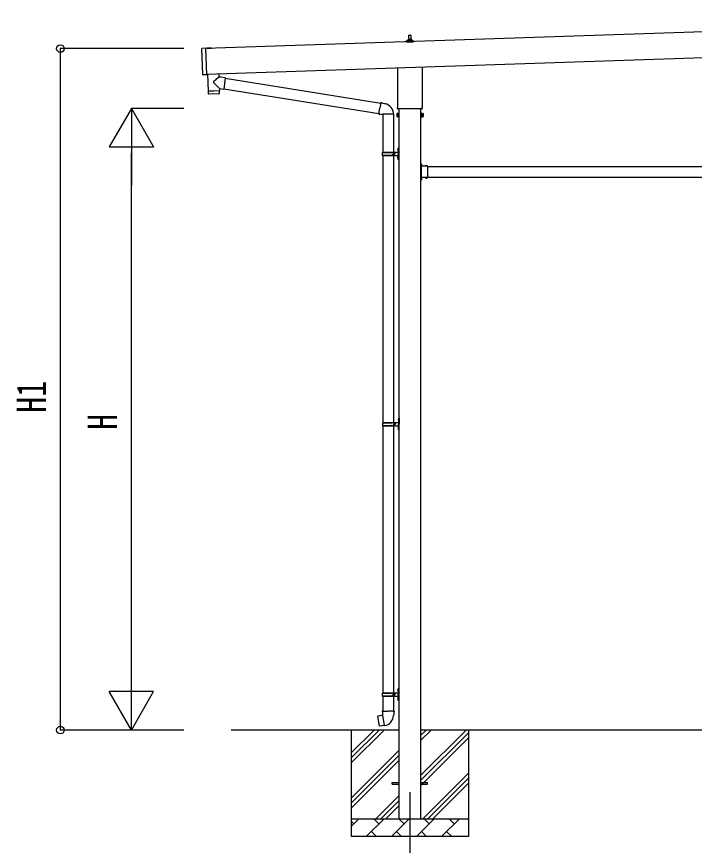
# Model space of a CAD drawing. Units: millimetres, scale not verified. Extents: x -21025 to 21025, y -14850 to 14850.
# Drawn here: x -3871 to -53, y -11388 to -6720 of the extents above; entities that cross this region are included whole.
import ezdxf
from ezdxf.enums import TextEntityAlignment as Align

# ---------------------------------------------------------------- set-up
doc = ezdxf.new("R2010")
doc.units = ezdxf.units.MM
doc.header["$LTSCALE"] = 60
for name, color, linetype in [('0-4_YKK_12', 2, 'Continuous'), ('0-5_YKK_13', 4, 'Continuous'), ('0-6_YKK_A1', 4, 'Continuous'), ('0-7_YKK_D', 6, 'Continuous')]:
    doc.layers.add(name, color=color, linetype=linetype)
doc.styles.add('ＭＳ ゴシック', font='')
doc.styles.get('ＭＳ ゴシック').set_extended_font_data('MS Gothic')

msp = doc.modelspace()

# ---------------------------------------------------------------- linework, layer by layer
at = {"layer": '0-4_YKK_12'}
msp.add_line((-1655.9, -11088), (-1655.9, -11588), dxfattribs=at)
at = {"layer": '0-5_YKK_13'}
for p, q in [((-1674.15, -6864.24), (-1674.15, -6856.53)), ((-1673.77, -6855.74), (-1638.03, -6855.74)), ((-1673.39, -6855.55), (-1666.67, -6853.92)), ((-1666.28, -6853.74), (-1645.52, -6853.74)), ((-1665.9, -6852.95), (-1665.9, -6848.74)), ((-1664.9, -6848.74), (-1646.9, -6848.74)), ((-1661.9, -6848.74), (-1661.17, -6825.21)), ((-1660.18, -6824.24), (-1651.63, -6824.24)), ((-1650.63, -6825.21), (-1649.9, -6848.74)), ((-1645.9, -6852.95), (-1645.9, -6848.74)), ((-1638.42, -6855.55), (-1645.14, -6853.92)), ((-1637.65, -6864.24), (-1637.65, -6856.53)), ((-2822.11, -7048.04), (-2827.04, -6900.12)), ((-2807.08, -6898.45), (-2826.07, -6899.08)), ((-2773.09, -6897.54), (-2797.58, -6898.35)), ((-1637.65, -6864.24), (-1674.15, -6864.24)), ((-2731.62, -7042.44), (-2731.01, -7060.62)), ((-1724.2, -7228.23), (-1724.2, -7008.86)), ((-1587.6, -7004.3), (-1587.6, -7228.23)), ((-2728.86, -7125.27), (-2760.35, -7092.75)), ((-2695.41, -7065.68), (-2704.37, -7128.75)), ((-2695.67, -7067.51), (-1819.77, -7206.96)), ((-2792.39, -7140.41), (-2791.72, -7153.44)), ((-2787.92, -7139.26), (-2787.87, -7140.26)), ((-2732.95, -7137.42), (-2732.94, -7138.42)), ((-2728.86, -7125.27), (-2704.37, -7128.75)), ((-2728.86, -7125.27), (-2728.45, -7137.27)), ((-2704.11, -7126.92), (-1830.19, -7266.06)), ((-2731.11, -7154.37), (-2788.62, -7156.29)), ((-1819.45, -7205.15), (-1824.98, -7236.51)), ((-1819.45, -7205.15), (-1818.31, -7203.16)), ((-1818.31, -7203.16), (-1814.74, -7203.79)), ((-1814.74, -7203.79), (-1814.33, -7206.14)), ((-1799.82, -7208.96), (-1798.13, -7210.59)), ((-1798.13, -7210.59), (-1796.01, -7211.04)), ((-1725.9, -7237), (-1725.9, -7231.5)), ((-1585.9, -7231.5), (-1585.9, -7237)), ((-1830.51, -7267.88), (-1824.98, -7236.51)), ((-1830.51, -7267.88), (-1830.11, -7270.13)), ((-1830.51, -7267.88), (-1825.36, -7268.69)), ((-1830.11, -7270.13), (-1826.55, -7270.76)), ((-1826.55, -7270.76), (-1825.36, -7268.69)), ((-1825.36, -7268.69), (-1810.76, -7271.01)), ((-1810.76, -7271.01), (-1808.55, -7270.02)), ((-1748.25, -7270.42), (-1809.44, -7270.42)), ((-1808.4, -7270.42), (-1808.4, -7484)), ((-1748.4, -7270.42), (-1748.4, -7484)), ((-1729.9, -7266.5), (-1729.14, -7265.19)), ((-1729.9, -7266.5), (-1729.9, -7283.5)), ((-1722.9, -7270.09), (-1729.14, -7270.09)), ((-1722.9, -7279.91), (-1729.14, -7279.91)), ((-1587.96, -7240.5), (-1723.84, -7240.5)), ((-1588.9, -7270.09), (-1582.66, -7270.09)), ((-1588.9, -7279.91), (-1582.66, -7279.91)), ((-1581.9, -7266.5), (-1582.66, -7265.19)), ((-1581.9, -7266.5), (-1581.9, -7283.5)), ((-1729.9, -7283.5), (-1729.14, -7284.81)), ((-1722.9, -7284.81), (-1729.14, -7284.81)), ((-1720.4, -7284.2), (-1722.9, -7284.2)), ((-1591.4, -7284.2), (-1588.9, -7284.2)), ((-1588.9, -7284.81), (-1582.66, -7284.81)), ((-1581.9, -7283.5), (-1582.66, -7284.81)), ((-1724.7, -7466.85), (-1722.66, -7467.85)), ((-1723.43, -7464.85), (-1722.8, -7464.85)), ((-1723.43, -7464.85), (-1723.43, -7473.15)), ((-1722.8, -7464.85), (-1722.8, -7473.15)), ((-1722.8, -7464.85), (-1722.4, -7465.25)), ((-1722.66, -7467.85), (-1722.05, -7469)), ((-1722.4, -7461), (-1719.4, -7459.5)), ((-1722.4, -7461), (-1722.4, -7493)), ((-1722.4, -7465.25), (-1722.4, -7472.75)), ((-1719.4, -7459.5), (-1719.4, -7493)), ((-1719.4, -7459.5), (-1718.4, -7459.5)), ((-1718.4, -7459.5), (-1718.4, -7493)), ((-1811.4, -7486), (-1761.07, -7486)), ((-1811.4, -7500), (-1761.07, -7500)), ((-1810.4, -7484), (-1724.4, -7484)), ((-1810.4, -7484), (-1810.4, -7486)), ((-1810.4, -7502), (-1810.4, -7500)), ((-1810.4, -7502), (-1724.4, -7502)), ((-1808.4, -7502), (-1808.4, -9006.5)), ((-1751.4, -7484), (-1751.4, -7488.5)), ((-1751.4, -7488.5), (-1749.4, -7488.5)), ((-1751.4, -7502), (-1751.4, -7497.5)), ((-1751.4, -7497.5), (-1749.4, -7497.5)), ((-1749.4, -7488.5), (-1749.4, -7493)), ((-1749.4, -7497.5), (-1749.4, -7493)), ((-1748.4, -7502), (-1748.4, -9006.5)), ((-1743.4, -7484), (-1743.4, -7493)), ((-1743.4, -7488.5), (-1740.4, -7488.5)), ((-1743.4, -7502), (-1743.4, -7493)), ((-1743.4, -7497.5), (-1740.4, -7497.5)), ((-1740.4, -7488.5), (-1740.4, -7493)), ((-1740.4, -7497.5), (-1740.4, -7493)), ((-1724.7, -7514.85), (-1722.66, -7515.85)), ((-1723.43, -7473.15), (-1722.8, -7473.15)), ((-1723.43, -7512.85), (-1722.8, -7512.85)), ((-1723.43, -7512.85), (-1723.43, -7521.15)), ((-1722.8, -7473.15), (-1722.4, -7472.75)), ((-1722.8, -7512.85), (-1722.8, -7521.15)), ((-1722.8, -7512.85), (-1722.4, -7513.25)), ((-1722.4, -7525), (-1722.4, -7493)), ((-1722.4, -7513.25), (-1722.4, -7520.75)), ((-1719.4, -7526.5), (-1719.4, -7493)), ((-1718.4, -7526.5), (-1718.4, -7493)), ((-1723.43, -7521.15), (-1722.8, -7521.15)), ((-1722.8, -7521.15), (-1722.4, -7520.75)), ((-1722.66, -7515.85), (-1722.05, -7517)), ((-1722.4, -7525), (-1719.4, -7526.5)), ((-1719.4, -7526.5), (-1718.4, -7526.5)), ((-1591.8, -7547.5), (-1593.4, -7547.5)), ((-1593.4, -7552), (-1591.8, -7552)), ((-1591.8, -7553), (-1593.4, -7553)), ((-1587.7, -7555), (-1593.4, -7555)), ((-1591.8, -7557), (-1593.4, -7557)), ((-1593.4, -7558), (-1591.8, -7558)), ((-1591.8, -7564.46), (-1591.8, -7547.5)), ((-1591.8, -7550.97), (-1591.8, -7559.04)), ((-1591.8, -7553.87), (-1589.14, -7552.55)), ((-1591.8, -7556.13), (-1589.14, -7557.45)), ((-1590.94, -7550.26), (-1591.1, -7550.26)), ((-1590.94, -7559.74), (-1591.1, -7559.74)), ((-1564.53, -7562.9), (-1565.85, -7560.24)), ((-1562.28, -7562.9), (-1560.95, -7560.24)), ((-1555.4, -7562.9), (-1591.8, -7562.9)), ((-1591.4, -7564.5), (-1588.4, -7564.5)), ((-1591.4, -7573.29), (-1591.4, -7566.5)), ((-1591.4, -7615.29), (-1591.4, -7574.71)), ((-1568.14, -7562.04), (-1568.14, -7562.2)), ((-1559.37, -7562.9), (-1567.44, -7562.9)), ((-1558.67, -7562.04), (-1558.67, -7562.2)), ((-1555.4, -7573.29), (-1555.4, -7562.9)), ((-1555.4, -7615.29), (-1555.4, -7574.71)), ((-1591.8, -7633), (-1593.4, -7633)), ((-1591.8, -7637), (-1593.4, -7637)), ((-1591.8, -7642.5), (-1593.4, -7642.5)), ((-1591.8, -7642.5), (-1591.8, -7625.54)), ((-1555.4, -7627.1), (-1591.8, -7627.1)), ((-1591.8, -7630.97), (-1591.8, -7639.03)), ((-1591.8, -7633.87), (-1589.14, -7632.55)), ((-1591.8, -7636.13), (-1589.14, -7637.45)), ((-1591.4, -7623.5), (-1591.4, -7616.71)), ((-1588.4, -7625.5), (-1591.4, -7625.5)), ((-1590.94, -7630.26), (-1591.1, -7630.26)), ((-1590.94, -7639.74), (-1591.1, -7639.74)), ((-1568.14, -7627.96), (-1568.14, -7627.8)), ((-1559.37, -7627.1), (-1567.44, -7627.1)), ((-1564.53, -7627.1), (-1565.85, -7629.76)), ((-1562.28, -7627.1), (-1560.95, -7629.76)), ((-1558.67, -7627.96), (-1558.67, -7627.8)), ((-1555.4, -7627.1), (-1555.4, -7616.71)), ((-1808.9, -9008.5), (-1758.57, -9008.5)), ((-1807.9, -9006.5), (-1721.9, -9006.5)), ((-1807.9, -9006.5), (-1807.9, -9008.5)), ((-1748.9, -9006.5), (-1748.9, -9011)), ((-1740.9, -9006.5), (-1740.9, -9015.5)), ((-1722.2, -8989.35), (-1720.16, -8990.35)), ((-1720.93, -8987.35), (-1720.3, -8987.35)), ((-1720.93, -8987.35), (-1720.93, -8995.65)), ((-1720.93, -8995.65), (-1720.3, -8995.65)), ((-1720.3, -8987.35), (-1720.3, -8995.65)), ((-1720.3, -8987.35), (-1719.9, -8987.75)), ((-1720.3, -8995.65), (-1719.9, -8995.25)), ((-1720.16, -8990.35), (-1719.55, -8991.5)), ((-1719.9, -8983.5), (-1716.9, -8982)), ((-1719.9, -8983.5), (-1719.9, -9015.5)), ((-1719.9, -8987.75), (-1719.9, -8995.25)), ((-1716.9, -8982), (-1716.9, -9015.5)), ((-1716.9, -8982), (-1715.9, -8982)), ((-1715.9, -8982), (-1715.9, -9015.5)), ((-1808.9, -9022.5), (-1758.57, -9022.5)), ((-1808.4, -9024.49), (-1808.4, -10529)), ((-1807.9, -9024.5), (-1807.9, -9022.5)), ((-1807.9, -9024.5), (-1721.9, -9024.5)), ((-1748.9, -9011), (-1746.9, -9011)), ((-1748.9, -9024.5), (-1748.9, -9020)), ((-1748.9, -9020), (-1746.9, -9020)), ((-1748.4, -9024.49), (-1748.4, -10529)), ((-1746.9, -9011), (-1746.9, -9015.5)), ((-1746.9, -9020), (-1746.9, -9015.5)), ((-1740.9, -9011), (-1737.9, -9011)), ((-1740.9, -9024.5), (-1740.9, -9015.5)), ((-1740.9, -9020), (-1737.9, -9020)), ((-1737.9, -9011), (-1737.9, -9015.5)), ((-1737.9, -9020), (-1737.9, -9015.5)), ((-1722.2, -9037.35), (-1720.16, -9038.35)), ((-1720.93, -9035.35), (-1720.3, -9035.35)), ((-1720.93, -9035.35), (-1720.93, -9043.65)), ((-1720.93, -9043.65), (-1720.3, -9043.65)), ((-1720.3, -9035.35), (-1720.3, -9043.65)), ((-1720.3, -9035.35), (-1719.9, -9035.75)), ((-1720.3, -9043.65), (-1719.9, -9043.25)), ((-1720.16, -9038.35), (-1719.55, -9039.5)), ((-1719.9, -9047.5), (-1719.9, -9015.5)), ((-1719.9, -9035.75), (-1719.9, -9043.25)), ((-1719.9, -9047.5), (-1716.9, -9049)), ((-1716.9, -9049), (-1716.9, -9015.5)), ((-1716.9, -9049), (-1715.9, -9049)), ((-1715.9, -9049), (-1715.9, -9015.5)), ((-1811.4, -10531), (-1761.07, -10531)), ((-1811.4, -10545), (-1761.07, -10545)), ((-1810.4, -10529), (-1724.4, -10529)), ((-1810.4, -10529), (-1810.4, -10531)), ((-1810.4, -10547), (-1810.4, -10545)), ((-1810.4, -10547), (-1724.4, -10547)), ((-1808.4, -10547), (-1808.4, -10631.93)), ((-1751.4, -10529), (-1751.4, -10533.5)), ((-1751.4, -10533.5), (-1749.4, -10533.5)), ((-1751.4, -10547), (-1751.4, -10542.5)), ((-1751.4, -10542.5), (-1749.4, -10542.5)), ((-1749.4, -10533.5), (-1749.4, -10538)), ((-1749.4, -10542.5), (-1749.4, -10538)), ((-1748.4, -10547), (-1748.4, -10631.93)), ((-1743.4, -10529), (-1743.4, -10538)), ((-1743.4, -10533.5), (-1740.4, -10533.5)), ((-1743.4, -10547), (-1743.4, -10538)), ((-1743.4, -10542.5), (-1740.4, -10542.5)), ((-1740.4, -10533.5), (-1740.4, -10538)), ((-1740.4, -10542.5), (-1740.4, -10538)), ((-1724.7, -10511.85), (-1722.66, -10512.85)), ((-1723.43, -10509.85), (-1722.8, -10509.85)), ((-1723.43, -10509.85), (-1723.43, -10518.15)), ((-1723.43, -10518.15), (-1722.8, -10518.15)), ((-1722.8, -10509.85), (-1722.8, -10518.15)), ((-1722.8, -10509.85), (-1722.4, -10510.25)), ((-1722.8, -10518.15), (-1722.4, -10517.75)), ((-1722.66, -10512.85), (-1722.05, -10514)), ((-1722.4, -10506), (-1719.4, -10504.5)), ((-1722.4, -10506), (-1722.4, -10538)), ((-1722.4, -10510.25), (-1722.4, -10517.75)), ((-1722.4, -10570), (-1722.4, -10538)), ((-1719.4, -10504.5), (-1719.4, -10538)), ((-1719.4, -10504.5), (-1718.4, -10504.5)), ((-1719.4, -10571.5), (-1719.4, -10538)), ((-1718.4, -10504.5), (-1718.4, -10538)), ((-1718.4, -10571.5), (-1718.4, -10538)), ((-1724.7, -10559.85), (-1722.66, -10560.85)), ((-1723.43, -10557.85), (-1722.8, -10557.85)), ((-1723.43, -10557.85), (-1723.43, -10566.15)), ((-1723.43, -10566.15), (-1722.8, -10566.15)), ((-1722.8, -10557.85), (-1722.8, -10566.15)), ((-1722.8, -10557.85), (-1722.4, -10558.25)), ((-1722.8, -10566.15), (-1722.4, -10565.75)), ((-1722.66, -10560.85), (-1722.05, -10562)), ((-1722.4, -10558.25), (-1722.4, -10565.75)), ((-1722.4, -10570), (-1719.4, -10571.5)), ((-1719.4, -10571.5), (-1718.4, -10571.5)), ((-1810.25, -10631.93), (-1812.4, -10632.71)), ((-1812.4, -10632.71), (-1812.4, -10636.33)), ((-1812.4, -10636.33), (-1810.16, -10637.14)), ((-1810.25, -10631.93), (-1778.4, -10631.93)), ((-1810.25, -10631.93), (-1810.16, -10637.14)), ((-1810.16, -10637.14), (-1809.9, -10651.93)), ((-1746.55, -10631.93), (-1778.4, -10631.93)), ((-1744.4, -10636.33), (-1746.64, -10637.14)), ((-1746.55, -10631.93), (-1744.4, -10632.71)), ((-1744.4, -10632.71), (-1744.4, -10636.33)), ((-1836.86, -10660.38), (-1837.67, -10661.55)), ((-1837.67, -10661.55), (-1828.05, -10716.11)), ((-1808.99, -10655.13), (-1836.86, -10660.38)), ((-1824.12, -10657.78), (-1824.33, -10658.02)), ((-1809.9, -10651.93), (-1808.55, -10653.93)), ((-1798.64, -10712.42), (-1808.77, -10654.95)), ((-1808.75, -10654.13), (-1808.75, -10654.83)), ((-1808.55, -10653.93), (-1808.58, -10653.93)), ((-1748.21, -10653.87), (-1748.29, -10656.03)), ((-1746.9, -10651.93), (-1748.21, -10653.87)), ((-1814.03, -10715.02), (-1814.31, -10714.86)), ((-1798.33, -10713.19), (-1798.58, -10712.52)), ((-1755.9, -11033.5), (-1718.4, -11033.5)), ((-1755.9, -11042.5), (-1755.9, -11033.5)), ((-1755.9, -11042.5), (-1718.4, -11042.5)), ((-1593.4, -11033.5), (-1555.9, -11033.5)), ((-1593.4, -11042.5), (-1555.9, -11042.5)), ((-1555.9, -11042.5), (-1555.9, -11033.5))]:
    msp.add_line(p, q, dxfattribs=at)
for points in [[(-2807.08, -6898.45), (-2802.09, -7048.37), (-2821.07, -7049)], [(-2797.55, -6899.35), (-2773.06, -6898.54), (-2773.09, -6897.54)], [(-2795.58, -7044.57), (-2792.42, -7139.41), (-2728.45, -7137.27)], [(-2731.01, -7060.62), (-2733.1, -7062.39), (-2760.32, -7085.42)], [(-2695.41, -7065.68), (-2721.32, -7062), (-2731.01, -7060.62)], [(-2728.21, -7151.33), (-2728.42, -7138.27), (-2792.39, -7140.41)], [(-1819.45, -7205.15), (-1814.33, -7206.14), (-1799.82, -7208.96)], [(-1722.9, -7284.81), (-1722.9, -7265.19), (-1729.14, -7265.19)], [(-1722.9, -7284.2), (-1722.9, -7265.8), (-1720.4, -7265.8)], [(-1588.9, -7284.2), (-1588.9, -7265.8), (-1591.4, -7265.8)], [(-1588.9, -7284.81), (-1588.9, -7265.19), (-1582.66, -7265.19)], [(-1724.7, -7471.15), (-1722.66, -7470.15), (-1722.05, -7469)], [(-1724.7, -7519.15), (-1722.66, -7518.15), (-1722.05, -7517)], [(-1593.4, -7562.5), (-1593.4, -7556.5), (-1593.4, -7553.5), (-1593.4, -7547.5)], [(-1591.4, -7566.5), (-1588.4, -7566.5), (-1588.4, -7562.9)], [(-1593.4, -7642.5), (-1593.4, -7636.5), (-1593.4, -7633.5), (-1593.4, -7627.5)], [(-1591.4, -7623.5), (-1588.4, -7623.5), (-1588.4, -7627.1)], [(-1722.2, -8993.65), (-1720.16, -8992.65), (-1719.55, -8991.5)], [(-1722.2, -9041.65), (-1720.16, -9040.65), (-1719.55, -9039.5)], [(-1724.7, -10516.15), (-1722.66, -10515.15), (-1722.05, -10514)], [(-1724.7, -10564.15), (-1722.66, -10563.15), (-1722.05, -10562)], [(-1746.55, -10631.93), (-1746.64, -10637.14), (-1746.9, -10651.93)], [(-1821.87, -10657.56), (-1822.15, -10657.4), (-1824.12, -10657.78)], [(-1798.91, -10712.33), (-1826.89, -10716.93), (-1828.05, -10716.11)], [(-1811.84, -10714.46), (-1812.05, -10714.69), (-1814.03, -10715.02)]]:
    msp.add_lwpolyline(points, dxfattribs=at)
for points in [[(-1720.4, -7285.5), (-1720.4, -7264.5), (-1718.4, -7264.5), (-1718.4, -7285.5)], [(-1591.4, -7285.5), (-1591.4, -7264.5), (-1593.4, -7264.5), (-1593.4, -7285.5)]]:
    msp.add_lwpolyline(points, close=True, dxfattribs=at)
for centre, radius, start, end in [((-1673.15, -6856.53), 1, 103.62699, 180), ((-1666.9, -6852.95), 1, 283.62699, 0), ((-1661.82, -6849.37), 4.13, 90, 171.17633), ((-1664.9, -6849.74), 1, 90, 180), ((-1660.18, -6825.24), 1, 90, 178.60509), ((-1652.57, -6848.74), 4.83, 133.60282, 180), ((-1659.23, -6848.74), 4.83, 0, 46.39718), ((-1651.63, -6825.24), 1, 1.39491, 90), ((-1649.99, -6849.37), 4.13, 8.82367, 90), ((-1646.9, -6849.74), 1, 0, 90), ((-1644.9, -6852.95), 1, 180, 256.37301), ((-1638.65, -6856.53), 1, 0, 76.37301), ((-2826.04, -6900.08), 1, 91.90915, 181.90915), ((-2821.11, -7048), 1, 181.90915, 271.90915), ((-2756.93, -7089.1), 5, 132.56466, 226.88314), ((-2788.73, -7153.29), 3, 182.90915, 271.95747), ((-2731.21, -7151.37), 3, 271.90915, 0.90915), ((-1808.55, -7270.02), 60.3, 359.62495, 78), ((-1721.9, -7231.5), 4, 125.09963, 180), ((-1589.9, -7231.5), 4, 0, 54.90037), ((-1725.56, -7267.64), 4.34, 145.61575, 214.38425), ((-1713.66, -7275), 16.24, 162.41205, 197.58795), ((-1725.56, -7282.36), 4.34, 145.61575, 214.38425), ((-1721.9, -7237), 4, 180, 194.47751), ((-1721.9, -7237), 4, 194.47751, 241.04498), ((-1589.9, -7237), 4, 298.95502, 345.52249), ((-1589.9, -7237), 4, 345.52249, 0), ((-1586.25, -7267.64), 4.34, 325.61575, 34.38425), ((-1598.14, -7275), 16.24, 342.41205, 17.58795), ((-1586.25, -7282.36), 4.34, 325.61575, 34.38425), ((-1719.1, -7469), 6, 136.21765, 223.78235), ((-1762.65, -7493), 49.25, 171.82876, 180.00002), ((-1762.65, -7493), 49.25, 180.00002, 188.17127), ((-1761.07, -7484), 2, 270, 359.99998), ((-1761.07, -7502), 2, 0.00005, 90.00004), ((-1719.1, -7517), 6, 136.21765, 223.78235), ((-1724.4, -7482), 2, 270, 359.99998), ((-1724.4, -7504), 2, 0.00005, 90.00004), ((-1591.1, -7550.97), 0.7, 90, 180), ((-1591.1, -7559.04), 0.7, 180, 270), ((-1590.94, -7551.13), 0.862, 39.12355, 90), ((-1590.94, -7558.87), 0.862, 270, 320.87645), ((-1595.7, -7555), 7, 0, 39.12355), ((-1595.7, -7555), 7, 320.87645, 0), ((-1567.27, -7562.04), 0.862, 129.12355, 180), ((-1563.4, -7566.8), 7, 90, 129.12355), ((-1563.4, -7566.8), 7, 50.87645, 90), ((-1559.53, -7562.04), 0.862, 0, 50.87645), ((-1591.4, -7562.5), 2, 180, 270), ((-1592.1, -7574), 1, 314.427, 45.573), ((-1567.44, -7562.2), 0.7, 180, 270), ((-1559.37, -7562.2), 0.7, 270, 0), ((-1554.7, -7574), 1, 134.427, 225.573), ((-1591.4, -7627.5), 2, 90, 180), ((-1591.1, -7630.97), 0.7, 90, 180), ((-1591.1, -7639.03), 0.7, 180, 270), ((-1592.1, -7616), 1, 314.427, 45.573), ((-1590.94, -7631.13), 0.862, 39.12355, 90), ((-1590.94, -7638.87), 0.862, 270, 320.87645), ((-1595.7, -7635), 7, 0, 39.12355), ((-1595.7, -7635), 7, 320.87645, 0), ((-1567.44, -7627.8), 0.7, 90, 180), ((-1567.27, -7627.96), 0.862, 180, 230.87645), ((-1563.4, -7623.2), 7, 230.87645, 270), ((-1563.4, -7623.2), 7, 270, 309.12355), ((-1559.37, -7627.8), 0.7, 0, 90), ((-1559.53, -7627.96), 0.862, 309.12355, 0), ((-1554.7, -7616), 1, 134.427, 225.573), ((-1760.15, -9015.5), 49.25, 171.82876, 180.00002), ((-1758.57, -9006.5), 2, 270, 359.99998), ((-1716.6, -8991.5), 6, 136.21765, 223.78235), ((-1721.9, -9004.5), 2, 270, 359.99998), ((-1760.15, -9015.5), 49.25, 180.00002, 188.17127), ((-1758.57, -9024.5), 2, 0.00005, 90.00004), ((-1716.6, -9039.5), 6, 136.21765, 223.78235), ((-1721.9, -9026.5), 2, 0.00005, 90.00004), ((-1762.65, -10538), 49.25, 171.82876, 180.00002), ((-1762.65, -10538), 49.25, 180.00002, 188.17127), ((-1761.07, -10529), 2, 270, 359.99998), ((-1761.07, -10547), 2, 0.00005, 90.00004), ((-1719.1, -10514), 6, 136.21765, 223.78235), ((-1724.4, -10527), 2, 270, 359.99998), ((-1724.4, -10549), 2, 0.00005, 90.00004), ((-1719.1, -10562), 6, 136.21765, 223.78235), ((-1809.05, -10654.83), 0.3, 280.66842, 0), ((-1808.55, -10654.13), 0.2, 100, 180), ((-1808.55, -10653.93), 60.3, 279.96938, 358), ((-1798.86, -10712.63), 0.3, 20, 99.33158), ((-1798.15, -10713.12), 0.2, 200, 279.96938)]:
    msp.add_arc(centre, radius, start, end, dxfattribs=at)
at = {"layer": '0-6_YKK_A1'}
for p, q in [((2584.98, -6720.17), (-2807.04, -6899.87)), ((-2802.21, -7044.79), (2589.81, -6865.06)), ((-1718.4, -7240.5), (-1718.4, -11238)), ((-1593.4, -11238), (-1593.4, -7240.5)), ((-1555.4, -7565), (1343.6, -7565)), ((-1588.4, -7625), (-1592.9, -7625)), ((-1555.4, -7625), (1343.6, -7625)), ((-1718.4, -10738), (-2662.56, -10738)), ((-1985.9, -10738), (-1985.9, -11338)), ((-1985.9, -10923.05), (-1800.85, -10738)), ((-1985.9, -10894.77), (-1829.13, -10738)), ((-1985.9, -10866.48), (-1857.42, -10738)), ((1381.6, -10738), (-1593.4, -10738)), ((-1593.4, -10993.1), (-1338.3, -10738)), ((-1593.4, -10795.11), (-1536.29, -10738)), ((-1593.4, -10766.82), (-1564.58, -10738)), ((-1593.4, -11021.38), (-1325.9, -10753.88)), ((-1593.4, -11049.67), (-1325.9, -10782.17)), ((-1325.9, -10738), (-1325.9, -11338)), ((-1985.9, -11121.04), (-1718.4, -10853.54)), ((-1985.9, -11149.32), (-1718.4, -10881.82)), ((-1985.9, -11177.61), (-1718.4, -10910.11)), ((-1583.74, -11238), (-1325.9, -10980.16)), ((-1555.46, -11238), (-1325.9, -11008.44)), ((-1527.18, -11238), (-1325.9, -11036.73)), ((-1848.3, -11238), (-1718.4, -11108.1)), ((-1820.02, -11238), (-1718.4, -11136.38)), ((-1791.73, -11238), (-1718.4, -11164.67)), ((-1985.9, -11238), (-1325.9, -11238)), ((-1985.9, -11280.89), (-1943.01, -11238)), ((-1901.59, -11338), (-1801.59, -11238)), ((-1830.14, -11266.55), (-1858.69, -11238)), ((-1760.17, -11338), (-1660.17, -11238)), ((-1688.72, -11266.55), (-1717.27, -11238)), ((-1618.74, -11338), (-1518.74, -11238)), ((-1547.3, -11266.55), (-1575.85, -11238)), ((-1477.32, -11338), (-1377.32, -11238)), ((-1405.88, -11266.55), (-1434.43, -11238)), ((-1329.19, -11238), (-1325.9, -11234.72)), ((-1971.56, -11266.55), (-1985.9, -11252.21)), ((-1325.9, -11338), (-1985.9, -11338)), ((-1873.03, -11309.45), (-1844.48, -11338)), ((-1731.61, -11309.45), (-1703.06, -11338)), ((-1590.19, -11309.45), (-1561.64, -11338)), ((-1448.77, -11309.45), (-1420.22, -11338))]:
    msp.add_line(p, q, dxfattribs=at)
msp.add_lwpolyline([(-1588.4, -7565), (-1592.9, -7565), (-1592.9, -7625)], dxfattribs=at)
at = {"layer": '0-7_YKK_D'}
for p, q in [((-2928.54, -6900.39), (-3625.51, -6900.39)), ((-3624.51, -10738), (-3624.51, -6900.39)), ((-3224.51, -7238), (-3349.51, -7454.51)), ((-2928.54, -7238), (-3225.51, -7238)), ((-3224.51, -7238), (-3099.51, -7454.51)), ((-3224.51, -7238), (-3224.51, -7671.01)), ((-3349.51, -7454.51), (-3099.51, -7454.51)), ((-3224.51, -10488), (-3224.51, -7488)), ((-3224.51, -10738), (-3224.51, -10304.99)), ((-3224.51, -10738), (-3349.51, -10521.49)), ((-3099.51, -10521.49), (-3349.51, -10521.49)), ((-3224.51, -10738), (-3099.51, -10521.49)), ((-2928.54, -10738), (-3625.51, -10738)), ((-2928.54, -10738), (-3225.51, -10738))]:
    msp.add_line(p, q, dxfattribs=at)
for centre in [(-3624.51, -6900.39), (-3624.51, -10738)]:
    msp.add_circle(centre, 21.25, dxfattribs=at)

# ---------------------------------------------------------------- texts
at = {"layer": '0-7_YKK_D', "style": 'ＭＳ ゴシック', "width": 0.8}
for s, p in [('H1', (-3656.51, -8951.19)), ('H', (-3256.51, -9048))]:
    msp.add_text(s, height=165, rotation=90, dxfattribs=at).set_placement(p, align=Align.BOTTOM_LEFT)

doc.saveas('drawing.dxf')
